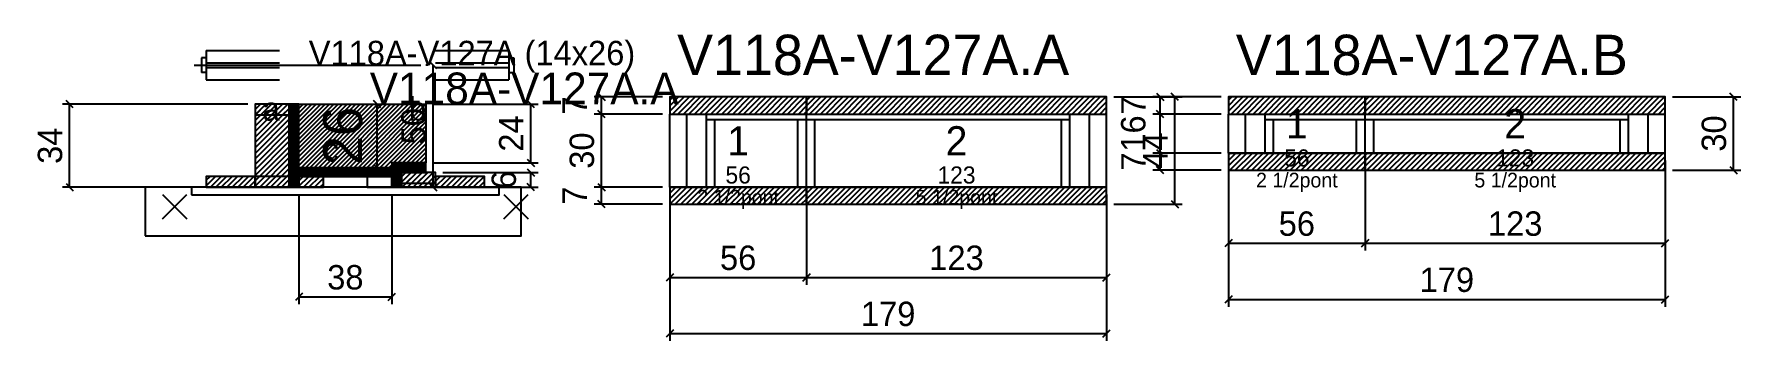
# Model space of a CAD drawing. Extents: x -69 to 631, y -93 to 33.
import ezdxf
from ezdxf.enums import TextEntityAlignment as Align

# ---------------------------------------------------------------- set-up
doc = ezdxf.new("R2010")
doc.units = 0
for name, color, linetype in [('5', 5, 'Continuous'), ('barrote', 126, 'Continuous'), ('CONCRETO', 251, 'Continuous'), ('COTA', 241, 'Continuous'), ('Cota Seção (2x)', 241, 'Continuous'), ('detalhes', 7, 'Continuous'), ('Hachura', 251, 'Continuous'), ('Madeira', 126, 'Continuous'), ('NOMENCLATURA', 7, 'Continuous'), ('Painéis', 200, 'Continuous'), ('presilha', 224, 'Continuous'), ('SARR_2.2x7', 40, 'Continuous'), ('SARR_3.5x7', 81, 'Continuous'), ('SCO-___-LAJ', 224, 'Continuous'), ('TENSOR', 224, 'Continuous'), ('texto', 7, 'Continuous'), ('Texto Seção', 7, 'Continuous')]:
    doc.layers.add(name, color=color, linetype=linetype)
doc.dimstyles.new('PAINEL', dxfattribs={"dimtxt": 10, "dimasz": 3, "dimexe": 3, "dimexo": 3, "dimgap": 3, "dimtad": 1, "dimblk": 'OBLIQUE', "dimblk1": 'OBLIQUE', "dimcen": 2.5, "dimclrd": 4, "dimclre": 4, "dimclrt": 240, "dimazin": 3, "dimtfac": 1, "dimtmove": 0, "dimatfit": 3})
doc.dimstyles.new('SECAO2X', dxfattribs={"dimtxt": 16, "dimasz": 3, "dimexe": 3, "dimexo": 3, "dimgap": 3, "dimtad": 1, "dimblk": 'OBLIQUE', "dimblk1": 'OBLIQUE', "dimcen": 2.5, "dimclrd": 4, "dimclre": 4, "dimclrt": 240, "dimazin": 3, "dimtfac": 1, "dimtmove": 0, "dimatfit": 3})

# ---------------------------------------------------------------- blocks, each defined once
blk = doc.blocks.new('_OBLIQUE')
at = {"color": 0, "linetype": 'BYBLOCK'}
blk.add_line((-0.5, -0.5), (0.5, 0.5), dxfattribs=at)

msp = doc.modelspace()

# ---------------------------------------------------------------- hatches: boundary and pattern name
at = {"layer": 'COTA'}
h = msp.add_hatch(dxfattribs=at)
h.set_pattern_fill('ANSI31', scale=0.5)
h.paths.add_polyline_path([(192, 0), (248, 0), (248, 7), (192, 7)])
h = msp.add_hatch(dxfattribs=at)
h.set_pattern_fill('ANSI31', scale=0.5)
h.paths.add_polyline_path([(248, 0), (371, 0), (371, 7), (248, 7)])
h = msp.add_hatch(dxfattribs=at)
h.set_pattern_fill('ANSI31', scale=0.5)
h.paths.add_polyline_path([(421, 0), (477, 0), (477, 7), (421, 7)])
h = msp.add_hatch(dxfattribs=at)
h.set_pattern_fill('ANSI31', scale=0.5)
h.paths.add_polyline_path([(477, 0), (600, 0), (600, 7), (477, 7)])
h = msp.add_hatch(dxfattribs=at)
h.set_pattern_fill('ANSI31', scale=0.4)
h.paths.add_polyline_path([(40, -22), (40, 4), (92, 4), (92, -20), (78, -20), (78, -22)])
h = msp.add_hatch(dxfattribs=at)
h.set_pattern_fill('ANSI31', scale=0.5)
h.paths.add_polyline_path([(421, -23), (477, -23), (477, -16), (421, -16)])
h = msp.add_hatch(dxfattribs=at)
h.set_pattern_fill('ANSI31', scale=0.5)
h.paths.add_polyline_path([(477, -23), (600, -23), (600, -16), (477, -16)])
h = msp.add_hatch(dxfattribs=at)
h.set_pattern_fill('ANSI31', scale=0.5)
h.paths.add_polyline_path([(192, -37), (248, -37), (248, -30), (192, -30)])
h = msp.add_hatch(dxfattribs=at)
h.set_pattern_fill('ANSI31', scale=0.5)
h.paths.add_polyline_path([(248, -37), (371, -37), (371, -30), (248, -30)])
at = {"layer": 'Hachura'}
h = msp.add_hatch(dxfattribs=at)
h.set_pattern_fill('ANSI31', scale=0.5)
h.paths.add_polyline_path([(22, -30), (36, -30), (36, 4), (22, 4)])
h = msp.add_hatch(dxfattribs=at)
h.set_pattern_fill('ANSI31', scale=0.5)
h.paths.add_polyline_path([(22, -0.4), (36, -0.4), (36, 4), (22, 4)])
h = msp.add_hatch(dxfattribs=at)
h.set_pattern_fill('SOLID')
h.paths.add_polyline_path([(36, -30), (40, -30), (40, 4), (36, 4)])
h = msp.add_hatch(dxfattribs=at)
h.set_pattern_fill('SOLID')
h.paths.add_polyline_path([(78, -24), (92, -24), (92, -20), (78, -20)])
h = msp.add_hatch(dxfattribs=at)
h.set_pattern_fill('ANSI31', scale=0.5)
h.paths.add_polyline_path([(2, -30), (22, -30), (22, -25.6), (2, -25.6)])
h = msp.add_hatch(dxfattribs=at)
h.set_pattern_fill('SOLID')
h.paths.add_polyline_path([(40, -25.6), (78, -25.6), (78, -22), (40, -22)])
h = msp.add_hatch(dxfattribs=at)
h.set_pattern_fill('ANSI31', scale=0.5)
h.paths.add_polyline_path([(40, -30), (50, -30), (50, -25.6), (40, -25.6)])
h = msp.add_hatch(dxfattribs=at)
h.set_pattern_fill('SOLID')
h.paths.add_polyline_path([(78, -30), (82, -30), (82, -24), (78, -24)])
h = msp.add_hatch(dxfattribs=at)
h.set_pattern_fill('ANSI31', scale=0.5)
h.paths.add_polyline_path([(82, -30), (96, -30), (96, -24), (82, -24)])
h = msp.add_hatch(dxfattribs=at)
h.set_pattern_fill('ANSI31', scale=0.5)
h.paths.add_polyline_path([(82, -28.4), (96, -28.4), (96, -24), (82, -24)])
h = msp.add_hatch(dxfattribs=at)
h.set_pattern_fill('ANSI31', scale=0.5)
h.paths.add_polyline_path([(96, -30), (116, -30), (116, -25.6), (96, -25.6)])

# ---------------------------------------------------------------- linework, layer by layer
for p, q in [((0, 23), (0, 17)), ((2, 23), (0, 23)), ((2, 26), (32, 26)), ((2, 26), (2, 14)), ((2, 21), (32, 21)), ((96, 26), (126, 26)), ((96, 21), (126, 21)), ((126, 26), (126, 14)), ((126, 23), (128, 23)), ((128, 23), (128, 17)), ((2, 17), (0, 17)), ((2, 19), (32, 19)), ((2, 14), (32, 14)), ((96, 19), (126, 19)), ((96, 14), (126, 14)), ((126, 17), (128, 17))]:
    msp.add_line(p, q)
at = {"layer": 'barrote'}
msp.add_lwpolyline([(-23, -50), (131, -50), (131, -30), (-23, -30)], close=True, dxfattribs=at)
at = {"layer": 'CONCRETO'}
msp.add_lwpolyline([(40, -22), (40, 4), (92, 4), (92, -20), (78, -20), (78, -22)], close=True, dxfattribs=at)
at = {"layer": 'Madeira'}
for points in [[(22, -30), (36, -30), (36, 4), (22, 4)], [(22, -0.4), (36, -0.4), (36, 4), (22, 4)], [(2, -30), (22, -30), (22, -25.6), (2, -25.6)], [(22, -30), (36, -30), (36, -25.6), (22, -25.6)], [(40, -30), (50, -30), (50, -25.6), (40, -25.6)], [(68, -30), (78, -30), (78, -25.6), (68, -25.6)], [(82, -30), (96, -30), (96, -24), (82, -24)], [(82, -28.4), (96, -28.4), (96, -24), (82, -24)], [(96, -30), (116, -30), (116, -25.6), (96, -25.6)]]:
    msp.add_lwpolyline(points, close=True, dxfattribs=at)
at = {"layer": 'Painéis'}
for p, q in [((192, 0), (248, 0)), ((192, -30), (192, 0)), ((248, -30), (248, 0)), ((248, -30), (248, 0)), ((248, 0), (371, 0)), ((248, -30), (248, 0)), ((371, -30), (371, 0)), ((421, 0), (477, 0)), ((421, -16), (421, 0)), ((477, -16), (477, 0)), ((477, -16), (477, 0)), ((477, 0), (600, 0)), ((477, -16), (477, 0)), ((600, -16), (600, 0)), ((421, -16), (477, -16)), ((477, -16), (600, -16)), ((192, -30), (248, -30)), ((248, -30), (371, -30))]:
    msp.add_line(p, q, dxfattribs=at)
for points in [[(36, -30), (40, -30), (40, 4), (36, 4)], [(78, -24), (92, -24), (92, -20), (78, -20)], [(40, -25.6), (78, -25.6), (78, -22), (40, -22)], [(78, -30), (82, -30), (82, -24), (78, -24)]]:
    msp.add_lwpolyline(points, close=True, dxfattribs=at)
at = {"layer": 'presilha'}
for p, q in [((-16, -43), (-6, -33)), ((-16, -33), (-6, -43)), ((124, -43), (134, -33)), ((124, -33), (134, -43))]:
    msp.add_line(p, q, dxfattribs=at)
at = {"layer": 'SARR_2.2x7'}
for p, q in [((199, -30), (199, 0)), ((364, -30), (364, 0)), ((428, -16), (428, 0)), ((593, -16), (593, 0)), ((207, -2.2), (248, -2.2)), ((248, -2.2), (356, -2.2)), ((436, -2.2), (477, -2.2)), ((477, -2.2), (585, -2.2))]:
    msp.add_line(p, q, dxfattribs=at)
at = {"layer": 'SARR_3.5x7'}
for p, q in [((207, -30), (207, 0)), ((248, -30), (248, 0)), ((248, -30), (248, 0)), ((356, -30), (356, 0)), ((436, -16), (436, 0)), ((477, -16), (477, 0)), ((477, -16), (477, 0)), ((585, -16), (585, 0)), ((210.5, -30), (210.5, -2.2)), ((244.5, -30), (244.5, -2.2)), ((251.5, -30), (251.5, -2.2)), ((352.5, -30), (352.5, -2.2)), ((439.5, -16), (439.5, -2.2)), ((473.5, -16), (473.5, -2.2)), ((480.5, -16), (480.5, -2.2)), ((581.5, -16), (581.5, -2.2)), ((436, -16), (439.5, -16)), ((473.5, -16), (477, -16)), ((477, -16), (480.5, -16)), ((581.5, -16), (585, -16)), ((207, -30), (210.5, -30)), ((244.5, -30), (248, -30)), ((248, -30), (251.5, -30)), ((352.5, -30), (356, -30))]:
    msp.add_line(p, q, dxfattribs=at)
at = {"layer": 'SCO-___-LAJ'}
for points in [[(192, 0), (248, 0), (248, 7), (192, 7)], [(248, 0), (371, 0), (371, 7), (248, 7)], [(421, 0), (477, 0), (477, 7), (421, 7)], [(477, 0), (600, 0), (600, 7), (477, 7)], [(421, -23), (477, -23), (477, -16), (421, -16)], [(477, -23), (600, -23), (600, -16), (477, -16)], [(-4, -33.2), (122, -33.2), (122, -30), (-4, -30)], [(192, -37), (248, -37), (248, -30), (192, -30)], [(248, -37), (371, -37), (371, -30), (248, -30)]]:
    msp.add_lwpolyline(points, close=True, dxfattribs=at)
at = {"layer": 'TENSOR'}
msp.add_line((-3, 20), (90, 20), dxfattribs=at)

# ---------------------------------------------------------------- texts
at = {"layer": '5'}
for s, height, p in [('1', 12, (449, -4)), ('2', 12, (538.5, -4)), ('1', 12, (220, -11)), ('2', 12, (309.5, -11)), ('56', 7, (449, -18)), ('123', 7, (538.5, -18)), ('56', 7, (220, -25)), ('123', 7, (309.5, -25))]:
    msp.add_text(s, height=height, dxfattribs=at).set_placement(p, align=Align.MIDDLE_CENTER)
at = {"layer": 'detalhes'}
for s, p in [('b', (85, -2.7)), ('a', (25, -2.7)), ('c', (50, -19.5))]:
    msp.add_text(s, height=9.6, dxfattribs=at).set_placement(p)
at = {"layer": 'NOMENCLATURA'}
for s, p in [('V118A-V127A.A', (195, 16)), ('V118A-V127A.B', (424, 16))]:
    msp.add_text(s, height=16.5, dxfattribs=at).set_placement(p)
at = {"layer": 'texto', "char_height": 6, "attachment_point": 5}
for s, insert in [('2 1/2pont', (449, -28)), ('5 1/2pont', (538.5, -28)), ('2 1/2pont', (220, -35)), ('5 1/2pont', (309.5, -35))]:
    msp.add_mtext(s, dxfattribs=dict(at, insert=insert))
at = {"layer": 'Texto Seção'}
for s, height, p in [('V118A-V127A (14x26)', 10, (44, 20)), ('V118A-V127A.A', 13, (69, 4))]:
    msp.add_text(s, height=height, dxfattribs=at).set_placement(p)

# ---------------------------------------------------------------- dimensions: what is measured, and where the dimension line sits
at = {"layer": 'COTA'}
for base, p1, p2 in [((95, -30), (96, -30), (96, 20)), ((164, 0), (192, 0), (192, 7)), ((399, -37), (371, -37), (371, 7)), ((393, 0), (421, 0), (421, 7)), ((628, -23), (600, -23), (600, 7)), ((-54, -30), (2, -30), (22, 4)), ((135, -20), (92, -20), (92, 4)), ((164, -30), (192, -30), (192, 0)), ((393, -16), (421, -16), (421, 0)), ((393, -23), (421, -23), (421, -16)), ((135, -30), (96, -30), (96, -24)), ((164, -37), (192, -37), (192, -30))]:
    msp.add_linear_dim(base=base, p1=p1, p2=p2, angle=90, dimstyle='PAINEL', dxfattribs=at).render()
for base, p1, p2 in [((421, -53), (421, -16), (477, -16)), ((421, -76), (421, -16), (600, -16)), ((477, -53), (477, -16), (600, -16)), ((40, -75), (40, -30), (78, -30)), ((192, -67), (192, -30), (248, -30)), ((192, -90), (192, -30), (371, -30)), ((248, -67), (248, -30), (371, -30))]:
    msp.add_linear_dim(base=base, p1=p1, p2=p2, dimstyle='PAINEL', dxfattribs=at).render()
at = {"layer": 'Cota Seção (2x)'}
msp.add_linear_dim(base=(72, -22), p1=(40, -22), p2=(40, 4), angle=90, dimstyle='SECAO2X', dxfattribs=at).render()

doc.saveas('drawing.dxf')
